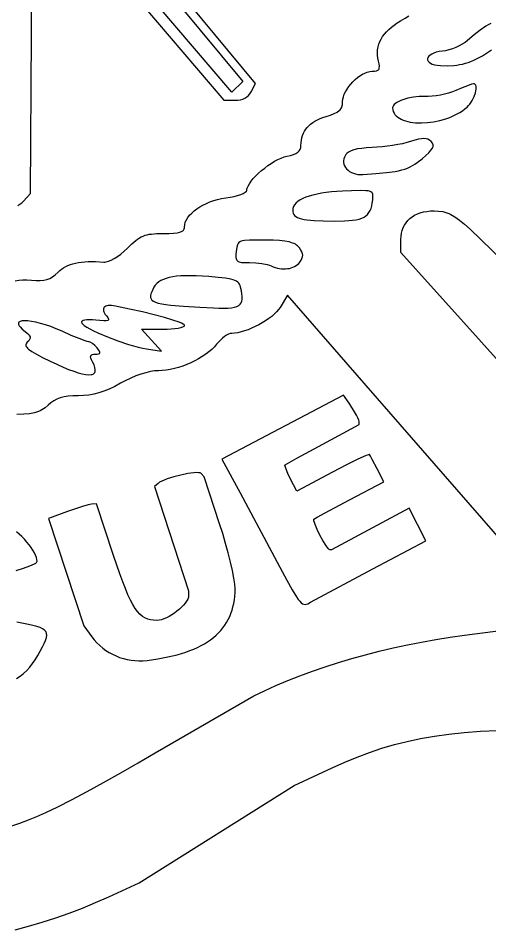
# Model space of a CAD drawing. Header units: millimetres. Extents: x 0.12 to 5.91, y 0.11 to 5.91.
# Drawn here: x 3.283 to 4.382, y 0.149 to 2.273 of the extents above; entities that cross this region are included whole.
import ezdxf

# ---------------------------------------------------------------- set-up
doc = ezdxf.new("R2010")
doc.units = ezdxf.units.MM
doc.header["$MEASUREMENT"] = 0

msp = doc.modelspace()

# ---------------------------------------------------------------- linework, layer by layer
at = {"flags": 128}
for points in [[(3.282306, 1.836592), (3.287234, 1.839485), (3.291747, 1.842895), (3.295788, 1.846822), (3.311715, 1.864421), (3.316796, 2.604607), (3.762724, 2.082065), (3.789042, 2.081667), (3.795162, 2.081907), (3.800925, 2.082804), (3.806291, 2.084337), (3.811224, 2.086487), (3.815683, 2.089233), (3.819631, 2.092556), (3.82303, 2.096436), (3.82584, 2.100851), (3.836319, 2.120433), (3.427068, 2.614445)], [(3.40889, 2.604241), (3.806226, 2.125464), (3.781254, 2.100491), (3.345878, 2.60958)], [(3.276563, 1.66096), (3.284905, 1.662516), (3.293806, 1.663275), (3.303436, 1.663279), (3.313969, 1.662569), (3.325049, 1.661762), (3.334611, 1.661674), (3.34294, 1.66239), (3.350323, 1.663993), (3.357044, 1.666569), (3.36339, 1.670203), (3.369645, 1.674979), (3.376096, 1.680981), (3.380132, 1.684719), (3.384454, 1.68814), (3.389077, 1.691247), (3.394014, 1.694044), (3.39928, 1.696534), (3.404889, 1.69872), (3.410853, 1.700605), (3.417188, 1.702191), (3.423907, 1.703483), (3.431024, 1.704483), (3.438553, 1.705193), (3.446508, 1.705618), (3.463751, 1.705623), (3.482864, 1.704522), (3.485279, 1.704497), (3.48791, 1.704794), (3.49375, 1.706312), (3.500243, 1.708992), (3.50725, 1.712752), (3.514633, 1.71751), (3.522251, 1.723183), (3.529965, 1.729688), (3.537636, 1.736943), (3.54808, 1.747053), (3.557256, 1.754974), (3.561567, 1.758196), (3.565799, 1.760967), (3.570031, 1.763321), (3.574342, 1.76529), (3.578811, 1.766906), (3.583518, 1.768202), (3.588543, 1.76921), (3.593963, 1.769961), (3.606309, 1.770827), (3.621191, 1.771058), (3.634263, 1.771228), (3.645002, 1.771774), (3.65359, 1.772752), (3.660209, 1.774216), (3.665041, 1.776222), (3.666844, 1.777445), (3.668268, 1.778825), (3.669335, 1.780367), (3.67007, 1.782079), (3.670494, 1.783968), (3.670631, 1.78604), (3.671146, 1.79161), (3.672656, 1.797191), (3.675102, 1.802745), (3.678431, 1.80823), (3.682584, 1.813608), (3.687507, 1.818839), (3.693143, 1.823882), (3.699435, 1.828698), (3.706328, 1.833247), (3.713766, 1.837488), (3.721692, 1.841383), (3.730049, 1.844891), (3.738783, 1.847971), (3.747837, 1.850586), (3.757154, 1.852693), (3.766679, 1.854255), (3.776782, 1.855822), (3.786121, 1.857716), (3.794515, 1.85987), (3.801786, 1.862219), (3.807754, 1.864698), (3.812239, 1.86724), (3.815061, 1.869781), (3.815793, 1.87103), (3.816042, 1.872255), (3.816215, 1.874382), (3.816724, 1.876667), (3.818685, 1.881653), (3.821798, 1.887107), (3.825935, 1.892919), (3.830968, 1.898982), (3.83677, 1.905186), (3.843214, 1.911424), (3.850171, 1.917587), (3.857514, 1.923567), (3.865117, 1.929256), (3.87285, 1.934545), (3.880587, 1.939326), (3.8882, 1.943491), (3.895561, 1.946931), (3.902543, 1.949538), (3.909019, 1.951204), (3.91739, 1.95302), (3.924397, 1.955098), (3.930115, 1.957497), (3.934622, 1.960275), (3.937993, 1.963491), (3.940307, 1.967204), (3.941638, 1.971471), (3.942065, 1.976351), (3.942287, 1.982535), (3.942953, 1.988443), (3.944067, 1.994076), (3.94563, 1.999439), (3.947646, 2.004533), (3.950117, 2.009361), (3.953044, 2.013927), (3.956432, 2.018234), (3.960282, 2.022283), (3.964597, 2.026079), (3.969379, 2.029624), (3.974631, 2.032921), (3.980356, 2.035973), (3.986555, 2.038782), (3.993232, 2.041352), (4.000388, 2.043686), (4.010951, 2.047083), (4.019505, 2.050416), (4.026235, 2.053852), (4.031327, 2.057557), (4.033316, 2.059563), (4.034964, 2.061698), (4.036296, 2.063983), (4.037333, 2.06644), (4.038619, 2.071952), (4.039006, 2.078397), (4.039469, 2.083942), (4.040804, 2.089712), (4.042934, 2.095628), (4.045781, 2.101609), (4.049267, 2.107574), (4.053313, 2.113443), (4.057843, 2.119136), (4.062778, 2.124571), (4.068039, 2.129669), (4.07355, 2.134348), (4.079231, 2.138529), (4.085006, 2.14213), (4.090796, 2.145071), (4.096522, 2.147271), (4.102108, 2.14865), (4.107475, 2.149128), (4.113278, 2.149341), (4.117788, 2.150069), (4.121091, 2.151444), (4.122315, 2.152416), (4.12327, 2.1536), (4.123964, 2.155012), (4.12441, 2.15667), (4.124595, 2.160786), (4.123911, 2.166082), (4.122441, 2.172691), (4.121027, 2.179546), (4.120248, 2.186298), (4.120102, 2.192939), (4.120584, 2.199462), (4.121692, 2.205863), (4.123421, 2.212133), (4.125768, 2.218267), (4.128729, 2.224258), (4.132302, 2.2301), (4.136481, 2.235787), (4.141265, 2.241312), (4.146649, 2.246668), (4.15263, 2.25185), (4.159204, 2.25685), (4.166368, 2.261663), (4.174119, 2.266282), (4.184897, 2.272616), (4.193623, 2.278438)], [(4.383951, 2.260615), (4.378298, 2.257541), (4.372295, 2.253906), (4.359303, 2.244984), (4.345105, 2.233915), (4.329829, 2.220764), (4.324268, 2.216327), (4.317742, 2.212064), (4.310488, 2.208078), (4.302746, 2.204471), (4.294754, 2.201344), (4.286751, 2.198801), (4.278975, 2.196942), (4.271665, 2.195871), (4.263963, 2.194856), (4.2572, 2.193361), (4.251385, 2.191457), (4.246528, 2.189216), (4.242641, 2.186712), (4.239733, 2.184016), (4.237815, 2.181199), (4.236897, 2.178335), (4.23699, 2.175495), (4.238104, 2.172752), (4.24025, 2.170176), (4.243438, 2.167842), (4.247678, 2.16582), (4.252981, 2.164183), (4.259357, 2.163003), (4.266817, 2.162352), (4.282935, 2.162068), (4.297765, 2.16281), (4.304804, 2.163597), (4.311649, 2.164676), (4.318343, 2.166061), (4.32493, 2.167764), (4.331451, 2.169796), (4.33795, 2.17217), (4.344469, 2.174899), (4.351052, 2.177993), (4.364577, 2.185331), (4.378869, 2.194279)], [(4.378869, 2.194279), (4.385734, 2.199035)], [(4.328856, 2.065807), (4.332156, 2.06912), (4.335256, 2.072847), (4.338131, 2.076904), (4.340759, 2.081202), (4.345171, 2.090177), (4.348298, 2.099078), (4.349319, 2.103283), (4.349945, 2.10721), (4.350153, 2.11077), (4.349917, 2.113878), (4.349214, 2.116446), (4.34802, 2.118388), (4.34631, 2.119617), (4.344059, 2.120046), (4.339212, 2.118805), (4.329829, 2.115427), (4.31726, 2.110427), (4.302859, 2.104321), (4.294879, 2.101194), (4.286003, 2.098339), (4.276529, 2.095814), (4.266752, 2.093677), (4.256969, 2.091986), (4.247477, 2.090798), (4.238572, 2.090173), (4.230552, 2.090167), (4.223863, 2.090278), (4.217135, 2.090049), (4.203824, 2.088663), (4.191141, 2.086192), (4.179612, 2.08282), (4.174442, 2.080852), (4.169758, 2.078728), (4.165623, 2.076469), (4.162103, 2.074099), (4.159263, 2.071641), (4.15717, 2.069117), (4.155889, 2.06655), (4.155484, 2.063964), (4.15592, 2.05962), (4.157013, 2.055563), (4.15873, 2.051794), (4.161037, 2.048312), (4.1639, 2.045116), (4.167287, 2.042206), (4.171163, 2.039582), (4.175494, 2.037244), (4.180248, 2.03519), (4.18539, 2.033421), (4.190887, 2.031937), (4.196706, 2.030736), (4.202813, 2.029819), (4.209173, 2.029185), (4.222523, 2.028766), (4.236487, 2.029476), (4.250796, 2.031311), (4.265182, 2.03427), (4.279376, 2.038348), (4.286317, 2.040807), (4.293109, 2.043544), (4.299719, 2.04656), (4.306112, 2.049855), (4.312257, 2.053427), (4.318118, 2.057277), (4.323662, 2.061403), (4.328856, 2.065807)], [(4.224142, 1.94524), (4.232933, 1.952882), (4.239782, 1.959415), (4.244781, 1.965016), (4.248024, 1.96986), (4.249017, 1.972052), (4.249605, 1.974122), (4.2498, 1.97609), (4.249615, 1.977979), (4.24906, 1.97981), (4.248148, 1.981606), (4.245297, 1.985179), (4.241702, 1.988363), (4.237854, 1.99064), (4.233529, 1.992009), (4.2285, 1.992471), (4.222541, 1.992026), (4.215427, 1.990675), (4.20693, 1.988418), (4.196826, 1.985256), (4.188397, 1.982794), (4.178466, 1.980425), (4.167401, 1.978204), (4.155565, 1.976189), (4.143324, 1.974437), (4.131043, 1.973004), (4.119086, 1.971949), (4.10782, 1.971329), (4.094913, 1.970646), (4.083606, 1.969561), (4.073829, 1.968055), (4.065509, 1.966105), (4.058575, 1.963693), (4.052954, 1.960798), (4.048577, 1.957398), (4.046831, 1.955503), (4.04537, 1.953474), (4.043147, 1.949257), (4.041742, 1.945028), (4.041118, 1.940827), (4.041236, 1.936699), (4.042055, 1.932687), (4.043538, 1.928832), (4.045644, 1.92518), (4.048336, 1.921772), (4.051574, 1.918651), (4.055318, 1.915861), (4.05953, 1.913444), (4.064171, 1.911444), (4.069201, 1.909904), (4.074582, 1.908866), (4.080275, 1.908373), (4.08624, 1.908469), (4.116626, 1.910684), (4.141227, 1.913039), (4.161057, 1.915803), (4.1695, 1.917423), (4.177131, 1.919248), (4.184076, 1.92131), (4.190462, 1.923643), (4.196416, 1.926282), (4.202064, 1.92926), (4.207534, 1.932611), (4.212953, 1.936369), (4.224142, 1.94524)], [(4.109112, 1.849391), (4.109787, 1.857052), (4.10976, 1.860147), (4.109356, 1.862789), (4.108476, 1.865008), (4.107022, 1.866831), (4.104894, 1.868289), (4.101992, 1.869409), (4.098217, 1.87022), (4.09347, 1.870752), (4.080661, 1.871089), (4.039006, 1.86967), (4.025573, 1.868914), (4.01288, 1.867858), (4.000945, 1.866507), (3.989785, 1.864868), (3.979417, 1.862948), (3.96986, 1.860754), (3.961131, 1.858293), (3.953246, 1.85557), (3.946224, 1.852593), (3.940081, 1.849368), (3.934836, 1.845902), (3.930505, 1.842202), (3.927106, 1.838274), (3.924657, 1.834124), (3.923175, 1.829761), (3.922677, 1.82519), (3.922946, 1.821734), (3.92378, 1.818582), (3.925224, 1.815724), (3.927321, 1.813148), (3.930114, 1.810843), (3.933647, 1.808798), (3.937963, 1.807001), (3.943106, 1.805441), (3.949119, 1.804107), (3.956046, 1.802987), (3.972814, 1.801345), (3.993757, 1.800427), (4.019224, 1.800141), (4.043111, 1.800573), (4.05327, 1.801167), (4.062327, 1.802061), (4.070348, 1.803292), (4.0774, 1.804896), (4.083548, 1.806909), (4.088859, 1.809366), (4.093398, 1.812305), (4.097231, 1.815762), (4.100425, 1.819772), (4.103045, 1.824371), (4.105158, 1.829597), (4.106829, 1.835485), (4.108125, 1.842071), (4.109112, 1.849391)], [(4.919185, 0.8988), (4.174724, 1.72672), (4.174724, 1.757081), (4.175073, 1.764553), (4.17611, 1.771664), (4.177815, 1.778397), (4.180168, 1.784735), (4.18315, 1.790661), (4.186743, 1.796159), (4.190926, 1.801212), (4.195681, 1.805804), (4.200989, 1.809918), (4.20683, 1.813537), (4.213185, 1.816645), (4.220035, 1.819225), (4.227361, 1.821261), (4.235143, 1.822736), (4.243362, 1.823633), (4.252, 1.823935), (4.262685, 1.823527), (4.272441, 1.822153), (4.277108, 1.821034), (4.281708, 1.81959), (4.286294, 1.817792), (4.290923, 1.815614), (4.300525, 1.810001), (4.310955, 1.802529), (4.32265, 1.792972), (4.336049, 1.781108), (4.715853, 1.412953)], [(3.93926, 1.704293), (3.942283, 1.708688), (3.944415, 1.712727), (3.945651, 1.71655), (3.945986, 1.720299), (3.945417, 1.724115), (3.943937, 1.72814), (3.941545, 1.732515), (3.938234, 1.73738), (3.936272, 1.739829), (3.934105, 1.74206), (3.931692, 1.744083), (3.928995, 1.745908), (3.925972, 1.747542), (3.922585, 1.748997), (3.914556, 1.751402), (3.904587, 1.753198), (3.89236, 1.754459), (3.877555, 1.75526), (3.859853, 1.755675), (3.838468, 1.755881), (3.822278, 1.755684), (3.810517, 1.754795), (3.806057, 1.754001), (3.802416, 1.752925), (3.799498, 1.751532), (3.797207, 1.749786), (3.795448, 1.747649), (3.794123, 1.745087), (3.793138, 1.742063), (3.792396, 1.738541), (3.791258, 1.729858), (3.790518, 1.721659), (3.79054, 1.715328), (3.790923, 1.712789), (3.791601, 1.710627), (3.792607, 1.708813), (3.793977, 1.707316), (3.795746, 1.706107), (3.797947, 1.705157), (3.803787, 1.70391), (3.811775, 1.703337), (3.822188, 1.7032), (3.836641, 1.702611), (3.850929, 1.701009), (3.863405, 1.698638), (3.868449, 1.69724), (3.87242, 1.695742), (3.877334, 1.693687), (3.882268, 1.691993), (3.887197, 1.690656), (3.892095, 1.689673), (3.896938, 1.68904), (3.901699, 1.688755), (3.906354, 1.688814), (3.910877, 1.689213), (3.915242, 1.689951), (3.919425, 1.691023), (3.923399, 1.692425), (3.92714, 1.694156), (3.930622, 1.696211), (3.933819, 1.698588), (3.936707, 1.701283), (3.93926, 1.704293)], [(3.803182, 1.637484), (3.801398, 1.646098), (3.800228, 1.649686), (3.79876, 1.652845), (3.796908, 1.65561), (3.79459, 1.658019), (3.791719, 1.660109), (3.788212, 1.661916), (3.783985, 1.663478), (3.778951, 1.66483), (3.76613, 1.667055), (3.749073, 1.668885), (3.727104, 1.670616), (3.697814, 1.672246), (3.684865, 1.672556), (3.672983, 1.672514), (3.662123, 1.67211), (3.652236, 1.671333), (3.643278, 1.670173), (3.6352, 1.668619), (3.627957, 1.666659), (3.621501, 1.664284), (3.615786, 1.661483), (3.610765, 1.658244), (3.606391, 1.654558), (3.602618, 1.650413), (3.599399, 1.645799), (3.596688, 1.640705), (3.59431, 1.635236), (3.592613, 1.63036), (3.591714, 1.626032), (3.591733, 1.622206), (3.592788, 1.618838), (3.593741, 1.617312), (3.594998, 1.615883), (3.598482, 1.613297), (3.603358, 1.611034), (3.609746, 1.609051), (3.617763, 1.607302), (3.62753, 1.605742), (3.639163, 1.604327), (3.668508, 1.601751), (3.706747, 1.599218), (3.738087, 1.59756), (3.751037, 1.597162), (3.762308, 1.597104), (3.772001, 1.597427), (3.780215, 1.59817), (3.787052, 1.599373), (3.792612, 1.601075), (3.796995, 1.603318), (3.800302, 1.60614), (3.802634, 1.609583), (3.804092, 1.613684), (3.804774, 1.618485), (3.804783, 1.624026), (3.804219, 1.630345), (3.803182, 1.637484)], [(4.574273, 0.865648), (4.094082, 1.417224), (3.910798, 1.627184), (3.893537, 1.598799), (3.889939, 1.593672), (3.885374, 1.588452), (3.879952, 1.583199), (3.873781, 1.577972), (3.866969, 1.572827), (3.859626, 1.567824), (3.851861, 1.56302), (3.843781, 1.558475), (3.835496, 1.554246), (3.827115, 1.550392), (3.818746, 1.54697), (3.810497, 1.544041), (3.802479, 1.54166), (3.794799, 1.539888), (3.787565, 1.538782), (3.780888, 1.5384), (3.777391, 1.537881), (3.773339, 1.536392), (3.768877, 1.534038), (3.764149, 1.530923), (3.759302, 1.527152), (3.75448, 1.52283), (3.749829, 1.51806), (3.745493, 1.512947), (3.740257, 1.506885), (3.73422, 1.50095), (3.727462, 1.495179), (3.72006, 1.489607), (3.712095, 1.48427), (3.703645, 1.479205), (3.69479, 1.474446), (3.685608, 1.470031), (3.676179, 1.465994), (3.666582, 1.462373), (3.656895, 1.459202), (3.647199, 1.456518), (3.637572, 1.454356), (3.628093, 1.452753), (3.618841, 1.451744), (3.609896, 1.451366), (3.600997, 1.450799), (3.591156, 1.449235), (3.580542, 1.446729), (3.569327, 1.443339), (3.557682, 1.439122), (3.545776, 1.434133), (3.53378, 1.428431), (3.521865, 1.422071), (3.508231, 1.414722), (3.495414, 1.408565), (3.483192, 1.403534), (3.471344, 1.399563), (3.459649, 1.396589), (3.447887, 1.394545), (3.435834, 1.393367), (3.423272, 1.392989), (3.41079, 1.392725), (3.399792, 1.391891), (3.390063, 1.39042), (3.381391, 1.388245), (3.373559, 1.3853), (3.366354, 1.381517), (3.359562, 1.376832), (3.352968, 1.371177), (3.345781, 1.364988), (3.342169, 1.362366), (3.338452, 1.360037), (3.334559, 1.357983), (3.330422, 1.356188), (3.32597, 1.354635), (3.321134, 1.353307), (3.31003, 1.351258), (3.296554, 1.349908), (3.280146, 1.349121)], [(3.62047, 1.548094), (3.630546, 1.548271), (3.639947, 1.548777), (3.648465, 1.549577), (3.655896, 1.550635), (3.662034, 1.551916), (3.666673, 1.553385), (3.669607, 1.555006), (3.67037, 1.555863), (3.670631, 1.556744), (3.670424, 1.557457), (3.66981, 1.558242), (3.667398, 1.560016), (3.663472, 1.562046), (3.65811, 1.564309), (3.643382, 1.569449), (3.623831, 1.575265), (3.600071, 1.581584), (3.572717, 1.588234), (3.542386, 1.595041), (3.509694, 1.601834), (3.500549, 1.603124), (3.496613, 1.603257), (3.493114, 1.603063), (3.490062, 1.602553), (3.487466, 1.601738), (3.485338, 1.600629), (3.483686, 1.599236), (3.48252, 1.59757), (3.481851, 1.595641), (3.481688, 1.593461), (3.482042, 1.59104), (3.482922, 1.58839), (3.484337, 1.585519), (3.486299, 1.582441), (3.488816, 1.579164), (3.49198, 1.575045), (3.493697, 1.571878), (3.493962, 1.570631), (3.493802, 1.569597), (3.493197, 1.568767), (3.492127, 1.568132), (3.488508, 1.567416), (3.48278, 1.567379), (3.464331, 1.569074), (3.456281, 1.569845), (3.449256, 1.570166), (3.443304, 1.570046), (3.438469, 1.569494), (3.434801, 1.568519), (3.432344, 1.567127), (3.431585, 1.566278), (3.431147, 1.565329), (3.431035, 1.564279), (3.431256, 1.563132), (3.431932, 1.56183), (3.433151, 1.560377), (3.437099, 1.557061), (3.442878, 1.553274), (3.450262, 1.549106), (3.459027, 1.544648), (3.468949, 1.539989), (3.491367, 1.530431), (3.515724, 1.521154), (3.540224, 1.512882), (3.551968, 1.509348), (3.563075, 1.506336), (3.573322, 1.503936), (3.582483, 1.502238), (3.617313, 1.496872), (3.57031, 1.548094), (3.62047, 1.548094)], [(3.456678, 1.471816), (3.454234, 1.476701), (3.452661, 1.48068), (3.451986, 1.483832), (3.452237, 1.486236), (3.453442, 1.487969), (3.455628, 1.489111), (3.458823, 1.489738), (3.463053, 1.48993), (3.467417, 1.490065), (3.470633, 1.490524), (3.472724, 1.491385), (3.473711, 1.492726), (3.473616, 1.494627), (3.472461, 1.497165), (3.470266, 1.50042), (3.467055, 1.504471), (3.46172, 1.510117), (3.456117, 1.51474), (3.45091, 1.517864), (3.448664, 1.518715), (3.446767, 1.519012), (3.444034, 1.519506), (3.439394, 1.520924), (3.425397, 1.526131), (3.406784, 1.533837), (3.385563, 1.543247), (3.372166, 1.549066), (3.359228, 1.554099), (3.346881, 1.558346), (3.335256, 1.561808), (3.324484, 1.564486), (3.314696, 1.566382), (3.306024, 1.567497), (3.298599, 1.567832), (3.292552, 1.567387), (3.288014, 1.566164), (3.286352, 1.565261), (3.285116, 1.564164), (3.284324, 1.562873), (3.283991, 1.561388), (3.284134, 1.559709), (3.284768, 1.557837), (3.285912, 1.555771), (3.28758, 1.553512), (3.292557, 1.548414), (3.299831, 1.542545), (3.304365, 1.538983), (3.307726, 1.535792), (3.309938, 1.532852), (3.311023, 1.530038), (3.311006, 1.52723), (3.309908, 1.524304), (3.307754, 1.521139), (3.304566, 1.517613), (3.302952, 1.515747), (3.301842, 1.513892), (3.30127, 1.512019), (3.301268, 1.510102), (3.30187, 1.508113), (3.30311, 1.506024), (3.30502, 1.503808), (3.307634, 1.501438), (3.315107, 1.496123), (3.325795, 1.48986), (3.339965, 1.482429), (3.357884, 1.47361), (3.373417, 1.466306), (3.387731, 1.459961), (3.400819, 1.454574), (3.412675, 1.450145), (3.423293, 1.446676), (3.432667, 1.444165), (3.440791, 1.442613), (3.44766, 1.44202), (3.453266, 1.442386), (3.455595, 1.442929), (3.457605, 1.443712), (3.459297, 1.444734), (3.46067, 1.445997), (3.461723, 1.447499), (3.462455, 1.449241), (3.462866, 1.451223), (3.462955, 1.453445), (3.462162, 1.458609), (3.460072, 1.464733), (3.456678, 1.471816)], [(3.964584, 0.912084), (4.109226, 0.989904), (4.232764, 1.054711), (4.193904, 1.130882), (4.013158, 1.034307), (4.008898, 1.034307), (4.007365, 1.035066), (4.005264, 1.037215), (3.999758, 1.044913), (3.993176, 1.055864), (3.986316, 1.068528), (3.979973, 1.081367), (3.974944, 1.092844), (3.973171, 1.09759), (3.972025, 1.101419), (3.971606, 1.104138), (3.9717, 1.105022), (3.972013, 1.105555), (3.979825, 1.110129), (3.998153, 1.120164), (4.055409, 1.150688), (4.134824, 1.192548), (4.119611, 1.222486), (4.107964, 1.244659), (4.103717, 1.252204), (4.101322, 1.255926), (4.100578, 1.256054), (4.09901, 1.255729), (4.09358, 1.253803), (4.074774, 1.245433), (4.047729, 1.23215), (4.015267, 1.215287), (3.932289, 1.171145), (3.917074, 1.200568), (3.911414, 1.212178), (3.907251, 1.222038), (3.90498, 1.229107), (3.904678, 1.231269), (3.904998, 1.232341), (3.932131, 1.247434), (3.992959, 1.280419), (4.077783, 1.326145), (4.077783, 1.333175), (4.076988, 1.336328), (4.074749, 1.341381), (4.071281, 1.347973), (4.0668, 1.35574), (4.055664, 1.373355), (4.04307, 1.391332), (4.040704, 1.394522), (3.757347, 1.24567), (3.800005, 1.166647), (3.893071, 0.993347), (3.909209, 0.963354), (3.921814, 0.940704), (3.931625, 0.924561), (3.935713, 0.918667), (3.939379, 0.914085), (3.942715, 0.91071), (3.945814, 0.908437), (3.948767, 0.907162), (3.951668, 0.90678), (3.954608, 0.907186), (3.957679, 0.908275), (3.964584, 0.912084)], [(3.583384, 0.776515), (3.608524, 0.779992), (3.631986, 0.784365), (3.643089, 0.78689), (3.653777, 0.789641), (3.664048, 0.79262), (3.673905, 0.795827), (3.683347, 0.799262), (3.692377, 0.802928), (3.700996, 0.806823), (3.709203, 0.81095), (3.717001, 0.815309), (3.724389, 0.819901), (3.73137, 0.824727), (3.737944, 0.829787), (3.744111, 0.835082), (3.749874, 0.840613), (3.755233, 0.846381), (3.760189, 0.852387), (3.764742, 0.85863), (3.768895, 0.865114), (3.772647, 0.871837), (3.776001, 0.878801), (3.778956, 0.886006), (3.781514, 0.893454), (3.783676, 0.901145), (3.785442, 0.90908), (3.786814, 0.917259), (3.787793, 0.925685), (3.78838, 0.934356), (3.788575, 0.943275), (3.787842, 0.954043), (3.785739, 0.968393), (3.782415, 0.985702), (3.778017, 1.005349), (3.772692, 1.026711), (3.766587, 1.049168), (3.759851, 1.072097), (3.752631, 1.094876), (3.716686, 1.203954), (3.709392, 1.211971), (3.708508, 1.212646), (3.707236, 1.213175), (3.703628, 1.213817), (3.698762, 1.213943), (3.69283, 1.213595), (3.67855, 1.211662), (3.662336, 1.208376), (3.645742, 1.204095), (3.630317, 1.199175), (3.623528, 1.196588), (3.617613, 1.193976), (3.612766, 1.191383), (3.60918, 1.188855), (3.601047, 1.181871), (3.680325, 0.938192), (3.680325, 0.927644), (3.679782, 0.923595), (3.678223, 0.919228), (3.675748, 0.914625), (3.672459, 0.909865), (3.668458, 0.905027), (3.663845, 0.900192), (3.658722, 0.895438), (3.65319, 0.890847), (3.647351, 0.886497), (3.641307, 0.882468), (3.635158, 0.87884), (3.629007, 0.875693), (3.622954, 0.873106), (3.6171, 0.87116), (3.611549, 0.869934), (3.606399, 0.869507), (3.598744, 0.869811), (3.591626, 0.870798), (3.58497, 0.872585), (3.578697, 0.875285), (3.572732, 0.879015), (3.566998, 0.883889), (3.561417, 0.890022), (3.555914, 0.897529), (3.550412, 0.906526), (3.544833, 0.917128), (3.539101, 0.929449), (3.533139, 0.943605), (3.526871, 0.95971), (3.52022, 0.977881), (3.505461, 1.020877), (3.465449, 1.140942), (3.454134, 1.140191), (3.446233, 1.13862), (3.433085, 1.134897), (3.416519, 1.129581), (3.398365, 1.123226), (3.353911, 1.107013), (3.43641, 0.856835), (3.454845, 0.831666), (3.460584, 0.824359), (3.466748, 0.817516), (3.47331, 0.811148), (3.480245, 0.805265), (3.487529, 0.79988), (3.495135, 0.795001), (3.503038, 0.790641), (3.511214, 0.78681), (3.519637, 0.783519), (3.528281, 0.780779), (3.537122, 0.778601), (3.546133, 0.776995), (3.555291, 0.775973), (3.564568, 0.775545), (3.573941, 0.775722), (3.583384, 0.776515)], [(3.278392, 0.985941), (3.295703, 0.99122), (3.310494, 0.996538), (3.321195, 1.001277), (3.324522, 1.003235), (3.326237, 1.004816), (3.326866, 1.006186), (3.327211, 1.007782), (3.327097, 1.011594), (3.325985, 1.016137), (3.323965, 1.021295), (3.321126, 1.026951), (3.317558, 1.032989), (3.313351, 1.039293), (3.308593, 1.045746), (3.303375, 1.052233), (3.297787, 1.058637), (3.291917, 1.064842), (3.285855, 1.070732), (3.279691, 1.07619)], [(3.279507, 0.734091), (3.287912, 0.739742), (3.295786, 0.746023), (3.303175, 0.752955), (3.310121, 0.76056), (3.31667, 0.768863), (3.322864, 0.777884), (3.328749, 0.787648), (3.339776, 0.807697), (3.343868, 0.81596), (3.346927, 0.823183), (3.348893, 0.829467), (3.349701, 0.83491), (3.349653, 0.837348), (3.349291, 0.839614), (3.34861, 0.84172), (3.3476, 0.843679), (3.346254, 0.845503), (3.344564, 0.847205), (3.340123, 0.850293), (3.334212, 0.853042), (3.32677, 0.855553), (3.317735, 0.857926), (3.307044, 0.860262), (3.280443, 0.865222)], [(3.32649, 0.412542), (3.347874, 0.422058), (3.375282, 0.435373), (3.407581, 0.451878), (3.443637, 0.470964), (3.482318, 0.492022), (3.522489, 0.514444), (3.563018, 0.537622), (3.602772, 0.560945), (3.83215, 0.693661), (3.857366, 0.705871), (3.883691, 0.717743), (3.911043, 0.729253), (3.939341, 0.740377), (3.968503, 0.751092), (3.998449, 0.761374), (4.029095, 0.771201), (4.060362, 0.780548), (4.092167, 0.789391), (4.12443, 0.797709), (4.157069, 0.805476), (4.190003, 0.81267), (4.22315, 0.819268), (4.256428, 0.825244), (4.289757, 0.830577), (4.323055, 0.835243), (4.437457, 0.850119)], [(3.276016, 0.148797), (3.3077, 0.157129), (3.339254, 0.166345), (3.37066, 0.176443), (3.401898, 0.187417), (3.432947, 0.199262), (3.463788, 0.211976), (3.494401, 0.225552), (3.565371, 0.258153), (3.926479, 0.484843), (4.015041, 0.526229), (4.044121, 0.539327), (4.072858, 0.551227), (4.101518, 0.56197), (4.130369, 0.571598), (4.159676, 0.580152), (4.189705, 0.587673), (4.220724, 0.594203), (4.252998, 0.599783), (4.286793, 0.604455), (4.322376, 0.608259), (4.360014, 0.611237), (4.399972, 0.61343)], [(3.266167, 0.389892), (3.287259, 0.397392), (3.307579, 0.405012), (3.32649, 0.412542)]]:
    msp.add_lwpolyline(points, dxfattribs=at)

doc.saveas('drawing.dxf')
